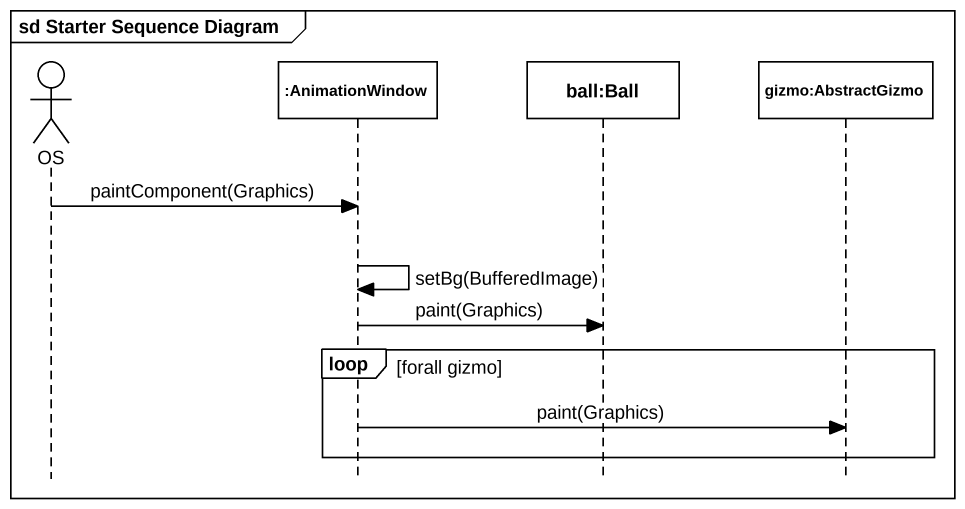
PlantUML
@startuml
mainframe sd Starter Sequence Diagram
hide footbox
actor OS
participant ":AnimationWindow" as AnimationWindow
participant "ball:Ball" as ball_Ball
participant "gizmo:AbstractGizmo" as gizmo_AbstractGizmo

OS -> AnimationWindow : paintComponent(Graphics)
AnimationWindow -> AnimationWindow : setBg(BufferedImage)
AnimationWindow -> ball_Ball : paint(Graphics)
loop forall gizmo
  AnimationWindow -> gizmo_AbstractGizmo : paint(Graphics)
end
@enduml
